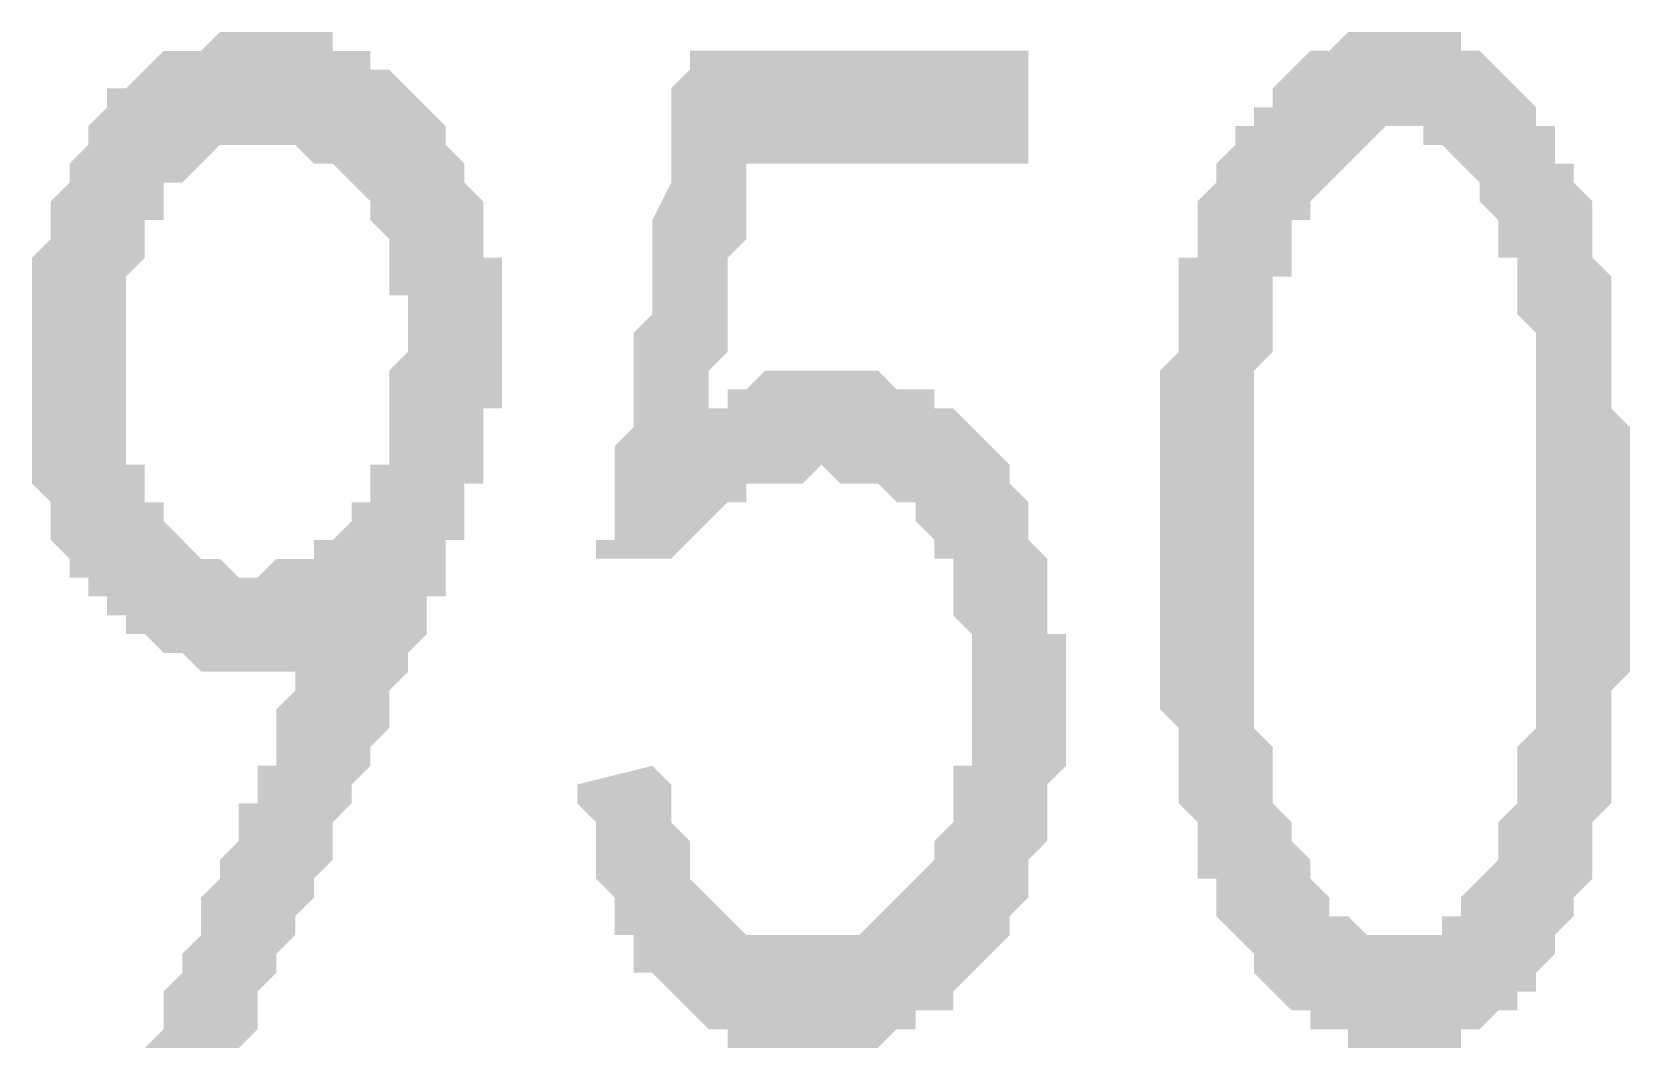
# Model space of a CAD drawing. Header units: millimetres. Extents: x 6156 to 7119, y 3162 to 3647.
# Drawn here: x 6911.18 to 6916.57, y 3495.02 to 3498.45 of the extents above; entities that cross this region are included whole.
import ezdxf

# ---------------------------------------------------------------- set-up
doc = ezdxf.new("R2010")
doc.units = ezdxf.units.MM
doc.layers.add('图层1', color=7, linetype='Continuous')

msp = doc.modelspace()

# ---------------------------------------------------------------- hatches: boundary and pattern name
at = {"layer": '图层1', "transparency": 33554559}
h = msp.add_hatch(color=256, dxfattribs=at)
h.paths.add_polyline_path([(6911.5579, 3495.0184), (6911.5579, 3495.0184), (6911.6214, 3495.0819), (6911.6214, 3495.1454), (6911.6214, 3495.2089), (6911.6849, 3495.2724), (6911.6849, 3495.2724), (6911.6849, 3495.3359), (6911.7484, 3495.3994), (6911.7484, 3495.3994), (6911.7484, 3495.4629), (6911.7484, 3495.5264), (6911.8119, 3495.5899), (6911.8119, 3495.5899), (6911.8119, 3495.6534), (6911.8754, 3495.7169), (6911.8754, 3495.7169), (6911.8754, 3495.7804), (6911.8754, 3495.8439), (6911.9389, 3495.8439), (6911.9389, 3495.9074), (6911.9389, 3495.9709), (6912.0024, 3495.9709), (6912.0024, 3496.0344), (6912.0024, 3496.0979), (6912.0024, 3496.0979), (6912.0024, 3496.1614), (6912.0659, 3496.2249), (6912.0659, 3496.2249), (6912.0659, 3496.2884), (6912.0659, 3496.2884), (6912.0659, 3496.2884), (6912.0024, 3496.2884), (6911.9389, 3496.2884), (6911.9389, 3496.2884), (6911.8754, 3496.2884), (6911.8754, 3496.2884), (6911.8119, 3496.2884), (6911.7484, 3496.2884), (6911.7484, 3496.2884), (6911.6849, 3496.3519), (6911.6849, 3496.3519), (6911.6214, 3496.3519), (6911.6214, 3496.3519), (6911.5579, 3496.4154), (6911.5579, 3496.4154), (6911.4944, 3496.4154), (6911.4944, 3496.4789), (6911.4944, 3496.4789), (6911.4309, 3496.4789), (6911.4309, 3496.5423), (6911.3674, 3496.5423), (6911.3674, 3496.6058), (6911.3039, 3496.6058), (6911.3039, 3496.6693), (6911.3039, 3496.6693), (6911.2405, 3496.7328), (6911.2405, 3496.7328), (6911.2405, 3496.7963), (6911.2405, 3496.8598), (6911.177, 3496.9233), (6911.177, 3496.9233), (6911.177, 3496.9868), (6911.177, 3496.9868), (6911.177, 3497.0503), (6911.177, 3497.1138), (6911.177, 3497.1773), (6911.177, 3497.2408), (6911.177, 3497.2408), (6911.177, 3497.3043), (6911.177, 3497.3678), (6911.177, 3497.4313), (6911.177, 3497.4948), (6911.177, 3497.4948), (6911.177, 3497.5583), (6911.177, 3497.6218), (6911.177, 3497.6218), (6911.177, 3497.6853), (6911.177, 3497.6853), (6911.2405, 3497.7488), (6911.2405, 3497.8123), (6911.2405, 3497.8758), (6911.2405, 3497.8758), (6911.3039, 3497.9393), (6911.3039, 3498.0028), (6911.3039, 3498.0028), (6911.3674, 3498.0663), (6911.3674, 3498.0663), (6911.3674, 3498.1297), (6911.4309, 3498.1932), (6911.4309, 3498.1932), (6911.4309, 3498.2567), (6911.4944, 3498.2567), (6911.4944, 3498.2567), (6911.5579, 3498.3202), (6911.5579, 3498.3202), (6911.6214, 3498.3837), (6911.6849, 3498.3837), (6911.6849, 3498.3837), (6911.6849, 3498.3837), (6911.7484, 3498.3837), (6911.8119, 3498.4472), (6911.8119, 3498.4472), (6911.8754, 3498.4472), (6911.8754, 3498.4472), (6911.9389, 3498.4472), (6912.0024, 3498.4472), (6912.0024, 3498.4472), (6912.0024, 3498.4472), (6912.0659, 3498.4472), (6912.1294, 3498.4472), (6912.1294, 3498.4472), (6912.1929, 3498.4472), (6912.1929, 3498.3837), (6912.2564, 3498.3837), (6912.2564, 3498.3837), (6912.3199, 3498.3837), (6912.3199, 3498.3202), (6912.3834, 3498.3202), (6912.3834, 3498.3202), (6912.4469, 3498.2567), (6912.4469, 3498.2567), (6912.5104, 3498.1932), (6912.5104, 3498.1932), (6912.5739, 3498.1297), (6912.5739, 3498.1297), (6912.5739, 3498.0663), (6912.6374, 3498.0028), (6912.6374, 3498.0028), (6912.6374, 3497.9393), (6912.7009, 3497.8758), (6912.7009, 3497.8758), (6912.7009, 3497.8123), (6912.7009, 3497.8123), (6912.7009, 3497.7488), (6912.7009, 3497.6853), (6912.7644, 3497.6853), (6912.7644, 3497.6218), (6912.7644, 3497.5583), (6912.7644, 3497.4948), (6912.7644, 3497.4313), (6912.7644, 3497.4313), (6912.7644, 3497.3678), (6912.7644, 3497.3043), (6912.7644, 3497.3043), (6912.7644, 3497.2408), (6912.7644, 3497.1773), (6912.7009, 3497.1773), (6912.7009, 3497.1138), (6912.7009, 3497.0503), (6912.7009, 3496.9868), (6912.7009, 3496.9233), (6912.6374, 3496.9233), (6912.6374, 3496.8598), (6912.6374, 3496.7963), (6912.6374, 3496.7328), (6912.5739, 3496.7328), (6912.5739, 3496.6693), (6912.5739, 3496.6693), (6912.5739, 3496.6693), (6912.5739, 3496.6058), (6912.5739, 3496.6058), (6912.5739, 3496.5423), (6912.5104, 3496.5423), (6912.5104, 3496.4789), (6912.5104, 3496.4789), (6912.5104, 3496.4154), (6912.5104, 3496.4154), (6912.4469, 3496.3519), (6912.4469, 3496.3519), (6912.4469, 3496.2884), (6912.4469, 3496.2884), (6912.3834, 3496.2249), (6912.3834, 3496.1614), (6912.3834, 3496.1614), (6912.3834, 3496.0979), (6912.3199, 3496.0344), (6912.3199, 3496.0344), (6912.3199, 3495.9709), (6912.2564, 3495.9074), (6912.2564, 3495.8439), (6912.2564, 3495.8439), (6912.1929, 3495.7804), (6912.1929, 3495.7169), (6912.1929, 3495.6534), (6912.1294, 3495.5899), (6912.1294, 3495.5264), (6912.1294, 3495.5264), (6912.0659, 3495.4629), (6912.0659, 3495.3994), (6912.0024, 3495.3359), (6912.0024, 3495.2724), (6911.9389, 3495.2089), (6911.9389, 3495.1454), (6911.9389, 3495.0819), (6911.8754, 3495.0184), (6911.8754, 3495.0184)], flags=0)
h.paths.add_polyline_path([(6911.4944, 3497.1773), (6911.4944, 3497.1773), (6911.4944, 3497.1138), (6911.4944, 3497.0503), (6911.4944, 3496.9868), (6911.5579, 3496.9868), (6911.5579, 3496.9233), (6911.5579, 3496.8598), (6911.6214, 3496.8598), (6911.6214, 3496.7963), (6911.6214, 3496.7963), (6911.6849, 3496.7328), (6911.6849, 3496.7328), (6911.7484, 3496.6693), (6911.7484, 3496.6693), (6911.8119, 3496.6693), (6911.8119, 3496.6693), (6911.8754, 3496.6058), (6911.8754, 3496.6058), (6911.9389, 3496.6058), (6911.9389, 3496.6058), (6912.0024, 3496.6693), (6912.0024, 3496.6693), (6912.0659, 3496.6693), (6912.0659, 3496.6693), (6912.1294, 3496.6693), (6912.1294, 3496.7328), (6912.1929, 3496.7328), (6912.1929, 3496.7328), (6912.2564, 3496.7963), (6912.2564, 3496.7963), (6912.2564, 3496.8598), (6912.3199, 3496.8598), (6912.3199, 3496.9233), (6912.3199, 3496.9868), (6912.3834, 3496.9868), (6912.3834, 3497.0503), (6912.3834, 3497.1138), (6912.3834, 3497.1138), (6912.3834, 3497.1773), (6912.3834, 3497.2408), (6912.3834, 3497.3043), (6912.4469, 3497.3678), (6912.4469, 3497.4313), (6912.4469, 3497.4313), (6912.4469, 3497.4948), (6912.4469, 3497.5583), (6912.3834, 3497.5583), (6912.3834, 3497.6218), (6912.3834, 3497.6218), (6912.3834, 3497.6853), (6912.3834, 3497.7488), (6912.3834, 3497.7488), (6912.3199, 3497.8123), (6912.3199, 3497.8758), (6912.3199, 3497.8758), (6912.2564, 3497.9393), (6912.2564, 3497.9393), (6912.2564, 3497.9393), (6912.1929, 3498.0028), (6912.1929, 3498.0028), (6912.1294, 3498.0028), (6912.0659, 3498.0663), (6912.0659, 3498.0663), (6912.0024, 3498.0663), (6912.0024, 3498.0663), (6912.0024, 3498.0663), (6911.9389, 3498.0663), (6911.9389, 3498.0663), (6911.8754, 3498.0663), (6911.8754, 3498.0663), (6911.8119, 3498.0663), (6911.7484, 3498.0028), (6911.7484, 3498.0028), (6911.7484, 3498.0028), (6911.6849, 3497.9393), (6911.6849, 3497.9393), (6911.6214, 3497.9393), (6911.6214, 3497.8758), (6911.6214, 3497.8123), (6911.5579, 3497.8123), (6911.5579, 3497.7488), (6911.5579, 3497.6853), (6911.5579, 3497.6853), (6911.4944, 3497.6218), (6911.4944, 3497.6218), (6911.4944, 3497.5583), (6911.4944, 3497.4948), (6911.4944, 3497.4313), (6911.4944, 3497.4313), (6911.4944, 3497.3678), (6911.4944, 3497.3043), (6911.4944, 3497.2408), (6911.4944, 3497.2408), (6911.4944, 3497.1773)], flags=0)
h = msp.add_hatch(color=256, dxfattribs=at)
h.paths.add_polyline_path([(6914.9868, 3496.9234), (6914.9868, 3496.9869), (6914.9868, 3497.0504), (6914.9868, 3497.1139), (6914.9868, 3497.1774), (6914.9868, 3497.2409), (6914.9868, 3497.3044), (6915.0503, 3497.3679), (6915.0503, 3497.3679), (6915.0503, 3497.4314), (6915.0503, 3497.4949), (6915.0503, 3497.5584), (6915.0503, 3497.5584), (6915.0503, 3497.6219), (6915.0503, 3497.6854), (6915.1138, 3497.6854), (6915.1138, 3497.7489), (6915.1138, 3497.7489), (6915.1138, 3497.8124), (6915.1138, 3497.8758), (6915.1773, 3497.9393), (6915.1773, 3497.9393), (6915.1773, 3498.0028), (6915.2408, 3498.0663), (6915.2408, 3498.0663), (6915.2408, 3498.1298), (6915.3043, 3498.1298), (6915.3043, 3498.1933), (6915.3678, 3498.1933), (6915.3678, 3498.2568), (6915.3678, 3498.2568), (6915.4313, 3498.3203), (6915.4313, 3498.3203), (6915.4313, 3498.3203), (6915.4948, 3498.3838), (6915.4948, 3498.3838), (6915.5583, 3498.3838), (6915.6218, 3498.4473), (6915.6218, 3498.4473), (6915.6853, 3498.4473), (6915.6853, 3498.4473), (6915.7488, 3498.4473), (6915.8123, 3498.4473), (6915.8123, 3498.4473), (6915.8758, 3498.4473), (6915.8758, 3498.4473), (6915.9393, 3498.4473), (6915.9393, 3498.4473), (6916.0028, 3498.4473), (6916.0028, 3498.3838), (6916.0663, 3498.3838), (6916.0663, 3498.3838), (6916.1298, 3498.3203), (6916.1298, 3498.3203), (6916.1933, 3498.2568), (6916.1933, 3498.2568), (6916.2568, 3498.1933), (6916.2568, 3498.1933), (6916.2568, 3498.1298), (6916.3203, 3498.1298), (6916.3203, 3498.0663), (6916.3203, 3498.0028), (6916.3838, 3498.0028), (6916.3838, 3497.9393), (6916.3838, 3497.9393), (6916.4473, 3497.8758), (6916.4473, 3497.8124), (6916.4473, 3497.7489), (6916.4473, 3497.7489), (6916.4473, 3497.6854), (6916.5108, 3497.6219), (6916.5108, 3497.5584), (6916.5108, 3497.5584), (6916.5108, 3497.4949), (6916.5108, 3497.4314), (6916.5108, 3497.4314), (6916.5108, 3497.3679), (6916.5108, 3497.3044), (6916.5108, 3497.3044), (6916.5108, 3497.2409), (6916.5108, 3497.1774), (6916.5742, 3497.1139), (6916.5742, 3497.1139), (6916.5742, 3497.0504), (6916.5742, 3496.9869), (6916.5742, 3496.9234), (6916.5742, 3496.8599), (6916.5742, 3496.8599), (6916.5742, 3496.7964), (6916.5742, 3496.7329), (6916.5742, 3496.6694), (6916.5742, 3496.6059), (6916.5742, 3496.5424), (6916.5742, 3496.5424), (6916.5742, 3496.4789), (6916.5742, 3496.4154), (6916.5742, 3496.3519), (6916.5742, 3496.2884), (6916.5108, 3496.225), (6916.5108, 3496.1615), (6916.5108, 3496.1615), (6916.5108, 3496.098), (6916.5108, 3496.0345), (6916.5108, 3495.971), (6916.5108, 3495.9075), (6916.5108, 3495.9075), (6916.5108, 3495.844), (6916.4473, 3495.7805), (6916.4473, 3495.7805), (6916.4473, 3495.717), (6916.4473, 3495.6535), (6916.4473, 3495.6535), (6916.4473, 3495.59), (6916.3838, 3495.5265), (6916.3838, 3495.5265), (6916.3838, 3495.463), (6916.3203, 3495.3995), (6916.3203, 3495.3995), (6916.3203, 3495.336), (6916.2568, 3495.2725), (6916.2568, 3495.2725), (6916.2568, 3495.209), (6916.1933, 3495.209), (6916.1933, 3495.1455), (6916.1298, 3495.1455), (6916.1298, 3495.1455), (6916.0663, 3495.082), (6916.0663, 3495.082), (6916.0028, 3495.082), (6916.0028, 3495.0185), (6915.9393, 3495.0185), (6915.9393, 3495.0185), (6915.8758, 3495.0185), (6915.8758, 3495.0185), (6915.8123, 3495.0185), (6915.7488, 3495.0185), (6915.7488, 3495.0185), (6915.6853, 3495.0185), (6915.6853, 3495.0185), (6915.6218, 3495.0185), (6915.6218, 3495.082), (6915.5583, 3495.082), (6915.5583, 3495.082), (6915.4948, 3495.082), (6915.4948, 3495.1455), (6915.4313, 3495.1455), (6915.4313, 3495.1455), (6915.3678, 3495.209), (6915.3678, 3495.209), (6915.3043, 3495.2725), (6915.3043, 3495.2725), (6915.3043, 3495.336), (6915.2408, 3495.3995), (6915.2408, 3495.3995), (6915.1773, 3495.463), (6915.1773, 3495.463), (6915.1773, 3495.5265), (6915.1773, 3495.5265), (6915.1773, 3495.59), (6915.1138, 3495.59), (6915.1138, 3495.6535), (6915.1138, 3495.717), (6915.1138, 3495.7805), (6915.1138, 3495.7805), (6915.0503, 3495.844), (6915.0503, 3495.9075), (6915.0503, 3495.971), (6915.0503, 3495.971), (6915.0503, 3496.0345), (6915.0503, 3496.098), (6915.0503, 3496.098), (6914.9868, 3496.1615), (6914.9868, 3496.225), (6914.9868, 3496.225), (6914.9868, 3496.2884), (6914.9868, 3496.3519), (6914.9868, 3496.3519), (6914.9868, 3496.4154), (6914.9868, 3496.4789), (6914.9868, 3496.5424), (6914.9868, 3496.5424), (6914.9868, 3496.6059), (6914.9868, 3496.6694), (6914.9868, 3496.7329), (6914.9868, 3496.7964), (6914.9868, 3496.8599), (6914.9868, 3496.9234), (6914.9868, 3496.9234)], flags=0)
h.paths.add_polyline_path([(6915.3043, 3497.0504), (6915.3043, 3496.9869), (6915.3043, 3496.9234), (6915.3043, 3496.9234), (6915.3043, 3496.8599), (6915.3043, 3496.7964), (6915.3043, 3496.7329), (6915.3043, 3496.6694), (6915.3043, 3496.6059), (6915.3043, 3496.6059), (6915.3043, 3496.5424), (6915.3043, 3496.4789), (6915.3043, 3496.4154), (6915.3043, 3496.4154), (6915.3043, 3496.3519), (6915.3043, 3496.2884), (6915.3043, 3496.225), (6915.3043, 3496.225), (6915.3043, 3496.1615), (6915.3043, 3496.098), (6915.3043, 3496.098), (6915.3678, 3496.0345), (6915.3678, 3495.971), (6915.3678, 3495.9075), (6915.3678, 3495.9075), (6915.3678, 3495.844), (6915.4313, 3495.7805), (6915.4313, 3495.717), (6915.4313, 3495.717), (6915.4948, 3495.6535), (6915.4948, 3495.6535), (6915.4948, 3495.59), (6915.4948, 3495.59), (6915.5583, 3495.5265), (6915.5583, 3495.5265), (6915.5583, 3495.463), (6915.6218, 3495.463), (6915.6218, 3495.463), (6915.6853, 3495.3995), (6915.6853, 3495.3995), (6915.7488, 3495.3995), (6915.7488, 3495.3995), (6915.8123, 3495.3995), (6915.8758, 3495.3995), (6915.8758, 3495.3995), (6915.9393, 3495.3995), (6915.9393, 3495.463), (6915.9393, 3495.463), (6916.0028, 3495.463), (6916.0028, 3495.5265), (6916.0028, 3495.5265), (6916.0663, 3495.59), (6916.0663, 3495.59), (6916.1298, 3495.6535), (6916.1298, 3495.6535), (6916.1298, 3495.717), (6916.1298, 3495.7805), (6916.1933, 3495.844), (6916.1933, 3495.844), (6916.1933, 3495.9075), (6916.1933, 3495.971), (6916.1933, 3495.971), (6916.1933, 3496.0345), (6916.2568, 3496.098), (6916.2568, 3496.1615), (6916.2568, 3496.1615), (6916.2568, 3496.225), (6916.2568, 3496.2884), (6916.2568, 3496.3519), (6916.2568, 3496.4154), (6916.2568, 3496.4789), (6916.2568, 3496.4789), (6916.2568, 3496.5424), (6916.2568, 3496.6059), (6916.2568, 3496.6059), (6916.2568, 3496.6694), (6916.2568, 3496.7329), (6916.2568, 3496.7964), (6916.2568, 3496.8599), (6916.2568, 3496.8599), (6916.2568, 3496.9234), (6916.2568, 3496.9869), (6916.2568, 3497.0504), (6916.2568, 3497.1139), (6916.2568, 3497.1139), (6916.2568, 3497.1774), (6916.2568, 3497.2409), (6916.2568, 3497.2409), (6916.2568, 3497.3044), (6916.2568, 3497.3679), (6916.2568, 3497.4314), (6916.1933, 3497.4949), (6916.1933, 3497.4949), (6916.1933, 3497.5584), (6916.1933, 3497.6219), (6916.1933, 3497.6854), (6916.1298, 3497.6854), (6916.1298, 3497.7489), (6916.1298, 3497.8124), (6916.1298, 3497.8124), (6916.1298, 3497.8124), (6916.0663, 3497.8758), (6916.0663, 3497.9393), (6916.0663, 3497.9393), (6916.0028, 3498.0028), (6916.0028, 3498.0028), (6915.9393, 3498.0663), (6915.9393, 3498.0663), (6915.8758, 3498.0663), (6915.8758, 3498.1298), (6915.8123, 3498.1298), (6915.8123, 3498.1298), (6915.8123, 3498.1298), (6915.7488, 3498.1298), (6915.6853, 3498.0663), (6915.6853, 3498.0663), (6915.6853, 3498.0663), (6915.6218, 3498.0028), (6915.6218, 3498.0028), (6915.5583, 3497.9393), (6915.5583, 3497.9393), (6915.4948, 3497.8758), (6915.4948, 3497.8758), (6915.4948, 3497.8124), (6915.4313, 3497.8124), (6915.4313, 3497.7489), (6915.4313, 3497.6854), (6915.4313, 3497.6854), (6915.4313, 3497.6219), (6915.3678, 3497.6219), (6915.3678, 3497.5584), (6915.3678, 3497.4949), (6915.3678, 3497.4314), (6915.3678, 3497.4314), (6915.3678, 3497.3679), (6915.3043, 3497.3044), (6915.3043, 3497.2409), (6915.3043, 3497.1774), (6915.3043, 3497.1139), (6915.3043, 3497.0504)], flags=0)
msp.add_hatch(color=256, dxfattribs=at).paths.add_polyline_path([(6913.2723, 3495.9709), (6913.3358, 3495.9075), (6913.3358, 3495.844), (6913.3358, 3495.7805), (6913.3358, 3495.7805), (6913.3993, 3495.717), (6913.3993, 3495.6535), (6913.3993, 3495.6535), (6913.3993, 3495.59), (6913.4628, 3495.5265), (6913.4628, 3495.5265), (6913.5263, 3495.463), (6913.5263, 3495.463), (6913.5263, 3495.463), (6913.5898, 3495.3995), (6913.5898, 3495.3995), (6913.6533, 3495.3995), (6913.6533, 3495.3995), (6913.7168, 3495.3995), (6913.7168, 3495.3995), (6913.7803, 3495.3995), (6913.8438, 3495.3995), (6913.8438, 3495.3995), (6913.9073, 3495.3995), (6913.9073, 3495.3995), (6913.9708, 3495.3995), (6913.9708, 3495.3995), (6914.0343, 3495.463), (6914.0343, 3495.463), (6914.0343, 3495.463), (6914.0978, 3495.5265), (6914.0978, 3495.5265), (6914.1613, 3495.59), (6914.1613, 3495.59), (6914.2248, 3495.6535), (6914.2248, 3495.6535), (6914.2248, 3495.717), (6914.2883, 3495.7805), (6914.2883, 3495.7805), (6914.2883, 3495.7805), (6914.2883, 3495.844), (6914.2883, 3495.9075), (6914.2883, 3495.9709), (6914.3518, 3495.9709), (6914.3518, 3496.0344), (6914.3518, 3496.0979), (6914.3518, 3496.1614), (6914.3518, 3496.1614), (6914.3518, 3496.2249), (6914.3518, 3496.2884), (6914.3518, 3496.2884), (6914.3518, 3496.3519), (6914.3518, 3496.4154), (6914.2883, 3496.4789), (6914.2883, 3496.5424), (6914.2883, 3496.5424), (6914.2883, 3496.6059), (6914.2883, 3496.6694), (6914.2248, 3496.6694), (6914.2248, 3496.6694), (6914.2248, 3496.7329), (6914.1613, 3496.7964), (6914.1613, 3496.7964), (6914.1613, 3496.8599), (6914.0978, 3496.8599), (6914.0978, 3496.8599), (6914.0343, 3496.9234), (6914.0343, 3496.9234), (6913.9708, 3496.9234), (6913.9708, 3496.9234), (6913.9073, 3496.9234), (6913.9073, 3496.9234), (6913.8438, 3496.9869), (6913.8438, 3496.9869), (6913.7803, 3496.9234), (6913.7168, 3496.9234), (6913.7168, 3496.9234), (6913.6533, 3496.9234), (6913.6533, 3496.9234), (6913.5898, 3496.9234), (6913.5898, 3496.8599), (6913.5263, 3496.8599), (6913.5263, 3496.8599), (6913.4628, 3496.7964), (6913.4628, 3496.7964), (6913.3993, 3496.7329), (6913.3993, 3496.7329), (6913.3358, 3496.6694), (6913.3358, 3496.6694), (6913.0819, 3496.6694), (6913.0819, 3496.6694), (6913.0819, 3496.7329), (6913.0819, 3496.7329), (6913.1454, 3496.7329), (6913.1454, 3496.7329), (6913.1454, 3496.7964), (6913.1454, 3496.7964), (6913.1454, 3496.7964), (6913.1454, 3496.8599), (6913.1454, 3496.8599), (6913.1454, 3496.9234), (6913.1454, 3496.9234), (6913.1454, 3496.9869), (6913.1454, 3497.0504), (6913.1454, 3497.0504), (6913.2089, 3497.1139), (6913.2089, 3497.1774), (6913.2089, 3497.2409), (6913.2089, 3497.2409), (6913.2089, 3497.3044), (6913.2089, 3497.3679), (6913.2089, 3497.4314), (6913.2723, 3497.4949), (6913.2723, 3497.5583), (6913.2723, 3497.6218), (6913.2723, 3497.6853), (6913.2723, 3497.7488), (6913.2723, 3497.8123), (6913.3358, 3497.9393), (6913.3358, 3498.0028), (6913.3358, 3498.0663), (6913.3358, 3498.1933), (6913.3358, 3498.2568), (6913.3993, 3498.3203), (6913.3993, 3498.3838), (6914.5423, 3498.3838), (6914.5423, 3498.0028), (6913.5898, 3498.0028), (6913.5898, 3497.9393), (6913.5898, 3497.9393), (6913.5898, 3497.8758), (6913.5898, 3497.8123), (6913.5898, 3497.7488), (6913.5263, 3497.6853), (6913.5263, 3497.6218), (6913.5263, 3497.5583), (6913.5263, 3497.5583), (6913.5263, 3497.4949), (6913.5263, 3497.4314), (6913.5263, 3497.3679), (6913.5263, 3497.3679), (6913.4628, 3497.3044), (6913.4628, 3497.2409), (6913.4628, 3497.2409), (6913.4628, 3497.1774), (6913.4628, 3497.1774), (6913.5263, 3497.1774), (6913.5263, 3497.2409), (6913.5898, 3497.2409), (6913.5898, 3497.2409), (6913.6533, 3497.3044), (6913.6533, 3497.3044), (6913.7168, 3497.3044), (6913.7803, 3497.3044), (6913.7803, 3497.3044), (6913.8438, 3497.3044), (6913.8438, 3497.3044), (6913.8438, 3497.3044), (6913.9073, 3497.3044), (6913.9708, 3497.3044), (6913.9708, 3497.3044), (6914.0343, 3497.3044), (6914.0343, 3497.3044), (6914.0978, 3497.2409), (6914.0978, 3497.2409), (6914.1613, 3497.2409), (6914.2248, 3497.2409), (6914.2248, 3497.1774), (6914.2248, 3497.1774), (6914.2883, 3497.1774), (6914.2883, 3497.1774), (6914.3518, 3497.1139), (6914.3518, 3497.1139), (6914.4153, 3497.0504), (6914.4153, 3497.0504), (6914.4788, 3496.9869), (6914.4788, 3496.9869), (6914.4788, 3496.9234), (6914.4788, 3496.9234), (6914.5423, 3496.8599), (6914.5423, 3496.7964), (6914.5423, 3496.7964), (6914.5423, 3496.7329), (6914.6058, 3496.6694), (6914.6058, 3496.6059), (6914.6058, 3496.6059), (6914.6058, 3496.5424), (6914.6058, 3496.5424), (6914.6058, 3496.4789), (6914.6058, 3496.4154), (6914.6693, 3496.4154), (6914.6693, 3496.3519), (6914.6693, 3496.2884), (6914.6693, 3496.2249), (6914.6693, 3496.1614), (6914.6693, 3496.1614), (6914.6693, 3496.0979), (6914.6693, 3496.0979), (6914.6693, 3496.0344), (6914.6693, 3495.9709), (6914.6058, 3495.9075), (6914.6058, 3495.9075), (6914.6058, 3495.844), (6914.6058, 3495.7805), (6914.6058, 3495.717), (6914.6058, 3495.717), (6914.5423, 3495.6535), (6914.5423, 3495.59), (6914.5423, 3495.5265), (6914.5423, 3495.5265), (6914.4788, 3495.463), (6914.4788, 3495.3995), (6914.4788, 3495.3995), (6914.4153, 3495.336), (6914.4153, 3495.336), (6914.4153, 3495.336), (6914.3518, 3495.2725), (6914.3518, 3495.2725), (6914.2883, 3495.209), (6914.2883, 3495.209), (6914.2883, 3495.1455), (6914.2248, 3495.1455), (6914.1613, 3495.1455), (6914.1613, 3495.082), (6914.0978, 3495.082), (6914.0978, 3495.082), (6914.0343, 3495.0185), (6914.0343, 3495.0185), (6913.9708, 3495.0185), (6913.9708, 3495.0185), (6913.9073, 3495.0185), (6913.9073, 3495.0185), (6913.8438, 3495.0185), (6913.7803, 3495.0185), (6913.7803, 3495.0185), (6913.7168, 3495.0185), (6913.7168, 3495.0185), (6913.6533, 3495.0185), (6913.5898, 3495.0185), (6913.5898, 3495.0185), (6913.5263, 3495.0185), (6913.5263, 3495.082), (6913.4628, 3495.082), (6913.4628, 3495.082), (6913.3993, 3495.1455), (6913.3993, 3495.1455), (6913.3358, 3495.209), (6913.3358, 3495.209), (6913.3358, 3495.209), (6913.2723, 3495.2725), (6913.2723, 3495.2725), (6913.2089, 3495.2725), (6913.2089, 3495.336), (6913.2089, 3495.3995), (6913.1454, 3495.3995), (6913.1454, 3495.463), (6913.1454, 3495.463), (6913.1454, 3495.5265), (6913.0819, 3495.59), (6913.0819, 3495.59), (6913.0819, 3495.6535), (6913.0819, 3495.717), (6913.0819, 3495.7805), (6913.0184, 3495.844), (6913.0184, 3495.9075)])

doc.saveas('drawing.dxf')
